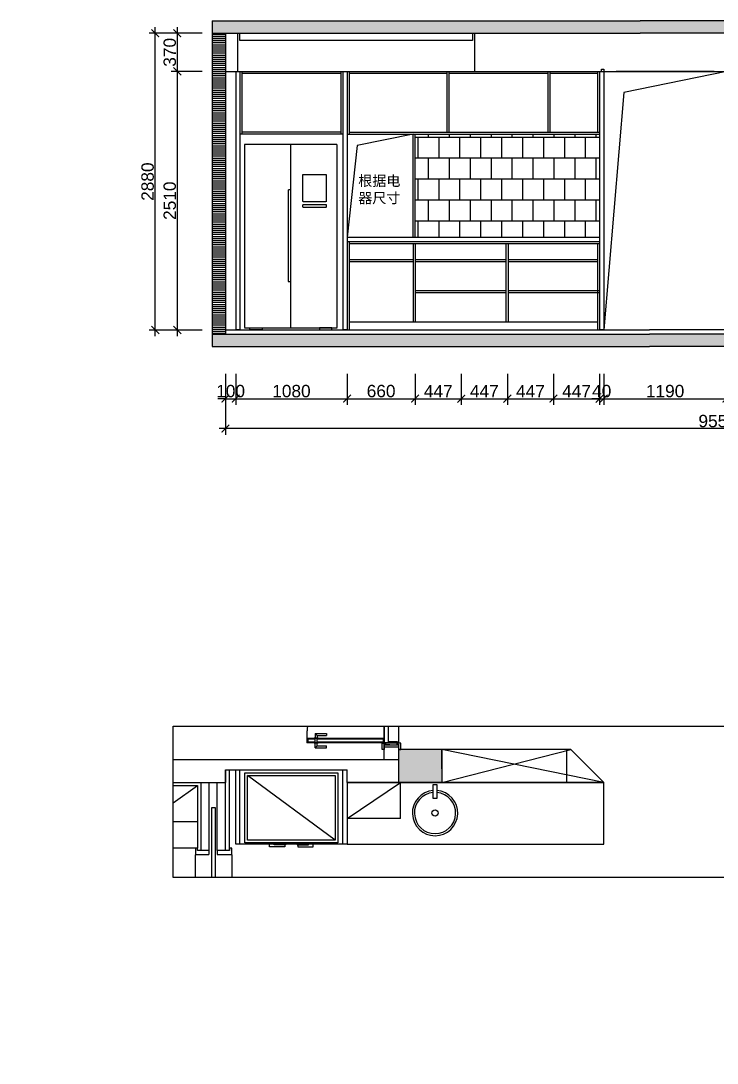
# Model space of a CAD drawing. Header units: millimetres. Extents: x 84840 to 206424, y -288515 to -124389.
# Drawn here: x 110853 to 117608, y -187803 to -177689 of the extents above; entities that cross this region are included whole.
import ezdxf
from ezdxf.lldxf.tags import DXFTag
from ezdxf.xclip import XClip

# ---------------------------------------------------------------- set-up
doc = ezdxf.new("R2010")
doc.units = ezdxf.units.MM
doc.header["$XCLIPFRAME"] = 0
doc.header["$PDMODE"] = 3
doc.linetypes.add('DASHED2', pattern=[0.375, 0.25, -0.125])
doc.linetypes.add('HIDDEN', pattern=[0.375, 0.25, -0.125])
for name, color, linetype in [('8', 8, 'Continuous'), ('C-门套', 16, 'Continuous'), ('HAT【填充】', 250, 'Continuous'), ('P-原墙线', 7, 'Continuous'), ('P-固定家具1(到顶)', 3, 'Continuous'), ('P-固定家具2(不到顶)', 2, 'Continuous'), ('P-完成面', 1, 'Continuous'), ('P-完成面尺寸', 44, 'Continuous'), ('P-新墙线', 4, 'Continuous'), ('P-活动家具', 3, 'Continuous'), ('P-门', 1, 'Continuous'), ('P-门套', 1, 'Continuous')]:
    doc.layers.add(name, color=color, linetype=linetype)
doc.styles.add('Arial', font='arial.ttf')
tags = doc.linetypes.add('ACAD_ISO03W100', pattern=[30, 12, -18]).pattern_tags.tags
tags[6:7] = [DXFTag(74, 4), DXFTag(75, 0), DXFTag(340, '0'), DXFTag(46, 1.0), DXFTag(50, 0.0), DXFTag(44, 0.0), DXFTag(45, 0.0)]
tags[4:5] = [DXFTag(74, 4), DXFTag(75, 0), DXFTag(340, '0'), DXFTag(46, 1.0), DXFTag(50, 0.0), DXFTag(44, 0.0), DXFTag(45, 0.0)]
doc.dimstyles.new('1比60', dxfattribs={"dimscale": 60, "dimtxt": 2, "dimasz": 1.25, "dimexe": 1, "dimexo": 1, "dimgap": 0.2, "dimtad": 1, "dimdec": 0, "dimrnd": 0.005, "dimzin": 0, "dimdsep": 46, "dimtxsty": 'Arial', "dimblk": 'ARCHTICK', "dimcen": 0.125, "dimdle": 1, "dimclrd": 44, "dimclre": 44, "dimclrt": 50, "dimadec": 0, "dimazin": 0, "dimtfac": 1, "dimtdec": 0, "dimtix": 1, "dimtmove": 2, "dimatfit": 3, "dimldrblk": 'DOT', "dimfxl": 4, "dimfxlon": 1, "dimtvp": 1, "dimtolj": 1, "dimtzin": 0, "dimarcsym": 0})

# ---------------------------------------------------------------- blocks, each defined once
blk = doc.blocks.new('A$C7E87390C')
at = {"color": 6, "linetype": 'DASHED2'}
blk.add_line((450, 20), (450, 1800), dxfattribs=at)
for points in [[(900, 20), (900, 1800), (0, 1800), (0, 20)], [(567, 1509), (791, 1509), (791, 1245), (567, 1245)], [(450, 1360), (423, 1360), (423, 471), (450, 471)], [(567, 1219), (791, 1219), (791, 1190), (567, 1190)], [(53, 20), (171, 20), (171, 0), (53, 0)], [(847, 20), (729, 20), (729, 0), (847, 0)]]:
    blk.add_lwpolyline(points, close=True, dxfattribs=at)
blk = doc.blocks.new('_ArchTick')
at = {"color": 0, "linetype": 'ByBlock', "const_width": 0.15}
blk.add_lwpolyline([(-0.5, -0.5), (0.5, 0.5)], dxfattribs=at)
blk = doc.blocks.new('*D53')
at = {"color": 44, "lineweight": -2}
for p, q in [((112611, -177809), (112311, -177809)), ((112371, -177749), (112371, -178239)), ((112611, -178179), (112311, -178179))]:
    blk.add_line(p, q, dxfattribs=at)
at = {"layer": 'Defpoints', "color": 0}
for p in [(112838, -177809), (112371, -178179), (112838, -178179)]:
    blk.add_point(p, dxfattribs=at)
at = {"color": 44, "lineweight": -2, "xscale": 75, "yscale": 75, "zscale": 75}
for p, rotation in [((112371, -177809), 90), ((112371, -178179), 270)]:
    blk.add_blockref('_ArchTick', p, dxfattribs=dict(at, rotation=rotation))
at = {"color": 50, "insert": (112298, -177994), "char_height": 120, "attachment_point": 5, "rotation": 90, "style": 'Arial'}
blk.add_mtext('\\A1;370', dxfattribs=at)
blk = doc.blocks.new('_Dot')
at = {"color": 0, "linetype": 'ByBlock', "lineweight": -2}
blk.add_line((-0.5, 0), (-1, 0), dxfattribs=at)
at = {"color": 0, "linetype": 'ByBlock', "const_width": 0.5}
blk.add_lwpolyline([(-0.25, 0, 1), (0.25, 0, 1)], format="xyb", close=True, dxfattribs=at)
blk = doc.blocks.new('*D54')
at = {"color": 44, "lineweight": -2}
for p, q in [((112371, -178119), (112371, -180749)), ((112611, -178179), (112311, -178179)), ((112611, -180689), (112311, -180689))]:
    blk.add_line(p, q, dxfattribs=at)
at = {"layer": 'Defpoints', "color": 0}
for p in [(112838, -178179), (112371, -180689), (112838, -180689)]:
    blk.add_point(p, dxfattribs=at)
at = {"color": 44, "lineweight": -2, "xscale": 75, "yscale": 75, "zscale": 75}
for p, rotation in [((112371, -178179), 90), ((112371, -180689), 270)]:
    blk.add_blockref('_ArchTick', p, dxfattribs=dict(at, rotation=rotation))
at = {"color": 50, "insert": (112298, -179434), "char_height": 120, "attachment_point": 5, "rotation": 90, "style": 'Arial'}
blk.add_mtext('\\A1;2510', dxfattribs=at)
blk = doc.blocks.new('*D55')
at = {"color": 44, "lineweight": -2}
for p, q in [((112311, -177809), (112097, -177809)), ((112157, -180749), (112157, -177749)), ((112311, -180689), (112097, -180689))]:
    blk.add_line(p, q, dxfattribs=at)
at = {"layer": 'Defpoints', "color": 0}
for p in [(112157, -177809), (112371, -177809), (112371, -180689)]:
    blk.add_point(p, dxfattribs=at)
at = {"color": 44, "lineweight": -2, "xscale": 75, "yscale": 75, "zscale": 75}
for p, rotation in [((112157, -177809), 90), ((112157, -180689), 270)]:
    blk.add_blockref('_ArchTick', p, dxfattribs=dict(at, rotation=rotation))
at = {"color": 50, "insert": (112083, -179249), "char_height": 120, "attachment_point": 5, "rotation": 90, "style": 'Arial'}
blk.add_mtext('\\A1;2880', dxfattribs=at)
blk = doc.blocks.new('A$C404574AA')
at = {"layer": 'P-门', "color": 252, "linetype": 'ACAD_ISO03W100', "ltscale": 0.001}
for p, q in [((50, 753, 233), (50, 3, 233)), ((50, 753, 233), (90, 753, 233)), ((90, 753, 233), (90, 3, 233)), ((90, 3, 233), (90, 743, 233)), ((0, 83, 233), (0, 192, 233)), ((0, 192, 233), (19, 192, 233)), ((19, 102, 233), (0, 83, 233)), ((19, 102, 233), (19, 192, 233)), ((19, 102, 233), (45, 102, 233)), ((45, 112, 233), (45, 72, 233)), ((45, 112, 233), (50, 112, 233)), ((90, 102, 233), (50, 102, 233)), ((95, 112, 233), (90, 112, 233)), ((95, 112, 233), (95, 72, 233)), ((121, 102, 233), (95, 102, 233)), ((140, 192, 233), (121, 192, 233)), ((121, 102, 233), (121, 192, 233)), ((121, 102, 233), (140, 83, 233)), ((140, 83, 233), (140, 192, 233)), ((0, 83, 233), (45, 83, 233)), ((45, 72, 233), (50, 72, 233)), ((90, 83, 233), (50, 83, 233)), ((50, 3, 233), (90, 3, 233)), ((95, 72, 233), (90, 72, 233)), ((140, 83, 233), (95, 83, 233))]:
    blk.add_line(p, q, dxfattribs=at)
at = {"layer": 'P-门'}
for p, q in [((90, 753, 233), (840, 753, 233)), ((90, 713, 233), (90, 753, 233)), ((90, 713, 233), (840, 713, 233)), ((651, 803, 233), (651, 784, 233)), ((760, 803, 233), (651, 803, 233)), ((741, 784, 233), (651, 784, 233)), ((731, 758, 233), (731, 753, 233)), ((731, 758, 233), (771, 758, 233)), ((731, 708, 233), (731, 713, 233)), ((741, 784, 233), (760, 803, 233)), ((741, 784, 233), (741, 758, 233)), ((741, 753, 233), (741, 713, 233)), ((760, 803, 233), (760, 758, 233)), ((760, 753, 233), (760, 713, 233)), ((771, 758, 233), (771, 753, 233)), ((771, 708, 233), (771, 713, 233)), ((840, 713, 233), (840, 753, 233)), ((741, 682, 233), (651, 682, 233)), ((651, 663, 233), (651, 682, 233)), ((760, 663, 233), (651, 663, 233)), ((731, 708, 233), (771, 708, 233)), ((741, 682, 233), (741, 708, 233)), ((741, 682, 233), (760, 663, 233)), ((760, 663, 233), (760, 708, 233))]:
    blk.add_line(p, q, dxfattribs=at)
at = {"layer": 'P-门', "color": 252}
for p, q in [((100, 713, 233), (100, 753, 233)), ((100, 747, 233), (741, 747, 233)), ((100, 719, 233), (741, 719, 233)), ((760, 747, 233), (832, 747, 233)), ((760, 719, 233), (832, 719, 233)), ((832, 713, 233), (832, 753, 233))]:
    blk.add_line(p, q, dxfattribs=at)
at = {"layer": 'P-门', "color": 252, "linetype": 'DASHED2'}
blk.add_arc((155, 686, 233), 686, 264.5854, 2.2759, dxfattribs=at)
blk = doc.blocks.new('A$C3AD5280B')
at = {"layer": 'P-活动家具', "color": 8}
for p, q in [((239, 718), (239, 680)), ((387, 718), (239, 718)), ((387, 680), (387, 718)), ((513, 718), (661, 718)), ((513, 680), (513, 718)), ((661, 718), (661, 680)), ((900, 680), (0, 680)), ((0, 680), (0, 0)), ((875, 655), (25, 655)), ((875, 655), (25, 25)), ((25, 655), (25, 25)), ((239, 680), (387, 680)), ((283, 699), (283, 680)), ((394, 699), (283, 699)), ((394, 680), (394, 699)), ((506, 699), (617, 699)), ((506, 680), (506, 699)), ((661, 680), (513, 680)), ((617, 699), (617, 680)), ((875, 25), (875, 655)), ((900, 0), (900, 680)), ((25, 25), (875, 25)), ((0, 0), (900, 0))]:
    blk.add_line(p, q, dxfattribs=at)
blk = doc.blocks.new('A$C54785E95')
at = {"layer": 'P-新墙线', "color": 252}
blk.add_circle((220, 220), 30.3, dxfattribs=at)
at = {"layer": 'P-活动家具', "color": 252}
blk.add_lwpolyline([(202, 497), (238, 497), (238, 360), (202, 360)], close=True, dxfattribs=at)
for radius, start, end in [(220, 94.7371, 85.2629), (200, 95.2121, 84.7879)]:
    blk.add_arc((220, 220), radius, start, end, dxfattribs=at)
blk = doc.blocks.new('0000000000000000000222')
at = {"layer": 'P-原墙线'}
h = blk.add_hatch(color=8, dxfattribs=at)
h.paths.add_polyline_path([(239263, 43994), (239263, 44124), (239263, 44314), (238843, 44314), (238843, 44214), (238843, 43994)])
h.paths.add_polyline_path([(242023, 43994), (242348, 43994), (242348, 44614), (242023, 44614)])
at = {"layer": 'C-门套', "linetype": 'HIDDEN', "elevation": 117}
blk.add_lwpolyline([(238843, 45129), (238843, 44379), (238703, 44379), (238703, 45129)], close=True, dxfattribs=at)
at = {"layer": 'C-门套', "linetype": 'HIDDEN'}
for points in [[(237003, 41929), (236873, 41929), (236873, 43294), (237003, 43294)], [(237003, 41929), (236873, 41929), (236873, 43294), (237003, 43294)], [(237083, 43294), (237223, 43294), (237223, 41929), (237083, 41929)], [(237083, 43294), (237223, 43294), (237223, 41929), (237083, 41929)]]:
    blk.add_lwpolyline(points, dxfattribs=at)
at = {"layer": 'P-原墙线'}
for p, q in [((239263, 44314), (238843, 44314)), ((238843, 44314), (238843, 44214)), ((239263, 44124), (239263, 44314)), ((236743, 44214), (235178, 44214)), ((238843, 44214), (236743, 44214)), ((238843, 44214), (238843, 43994)), ((237163, 44114), (237163, 43994)), ((238343, 43994), (238343, 44114)), ((239263, 44124), (239263, 43994)), ((235388, 43994), (237163, 43994)), ((236923, 43994), (236923, 43334)), ((237003, 43994), (237003, 43334)), ((237083, 43334), (237083, 43994)), ((237163, 43334), (237163, 43994)), ((238343, 43994), (239263, 43994)), ((237003, 43334), (236923, 43334)), ((237163, 43334), (237083, 43334)), ((237163, 43334), (237083, 43334))]:
    blk.add_line(p, q, dxfattribs=at)
blk.add_lwpolyline([(237163, 43994), (237163, 44114), (238343, 44114)], dxfattribs=at)
at = {"layer": 'P-固定家具1(到顶)'}
for p, q in [((240512, 44314), (239263, 44314)), ((239263, 44314), (239263, 43994)), ((240512, 44314), (240832, 43994)), ((237263, 43394), (237263, 44114)), ((237303, 43394), (237303, 44114)), ((238303, 43394), (238303, 44114)), ((240832, 43994), (238342, 43994)), ((238343, 43994), (238343, 43394)), ((239253, 43994), (240832, 43994)), ((240832, 43394), (240832, 43994)), ((238342, 43394), (237263, 43394)), ((238342, 43394), (240832, 43394))]:
    blk.add_line(p, q, dxfattribs=at)
at = {"layer": 'P-固定家具1(到顶)', "color": 252}
for p, q in [((240832, 43994), (239263, 44314)), ((239263, 43994), (240512, 44314)), ((238342, 43644), (238861, 43994)), ((238861, 43644), (238861, 43994)), ((238861, 43644), (238342, 43644))]:
    blk.add_line(p, q, dxfattribs=at)
at = {"layer": 'P-固定家具2(不到顶)', "color": 8}
for p, q in [((236398, 43614), (236893, 43964)), ((235793, 43614), (236893, 43614))]:
    blk.add_line(p, q, dxfattribs=at)
at = {"layer": 'P-固定家具2(不到顶)'}
blk.add_line((236893, 43354), (235803, 43354), dxfattribs=at)
at = {"layer": 'P-完成面'}
for p, q in [((237203, 43334), (237203, 44114)), ((237003, 43334), (237003, 43294)), ((237083, 43334), (237083, 43294))]:
    blk.add_line(p, q, dxfattribs=at)
at = {"layer": 'P-完成面', "color": 1}
blk.add_lwpolyline([(236893, 41269), (235713, 41269), (235713, 41399), (235573, 41399), (235573, 41659), (235368, 41659), (235368, 41819), (235208, 41819), (235208, 42369), (235208, 43864), (235418, 43864), (235418, 43964), (236893, 43964), (236893, 43354)], dxfattribs=at)
at = {"layer": 'P-完成面'}
for points in [[(237003, 43334), (236893, 43334), (236893, 43354), (236873, 43354), (236873, 43327), (236873, 43294), (237003, 43294)], [(237203, 43354), (237203, 43334), (237083, 43334)], [(237083, 43294), (237223, 43294), (237223, 43354), (237203, 43354)]]:
    blk.add_lwpolyline(points, dxfattribs=at)
at = {"layer": 'P-新墙线'}
for p, q in [((240512, 44314), (240472, 44314)), ((240472, 44314), (240472, 43994))]:
    blk.add_line(p, q, dxfattribs=at)
at = {"layer": 'P-新墙线', "linetype": 'ByBlock', "ltscale": 3, "elevation": 117}
blk.add_lwpolyline([(238703, 44339), (238843, 44339), (238843, 44214), (238703, 44214)], close=True, dxfattribs=at)
at = {"layer": 'P-门'}
blk.add_lwpolyline([(237026, 43016), (237066, 43016), (237066, 43748), (237026, 43748)], close=True, dxfattribs=at)
at = {"layer": 'P-门套'}
for p, q in [((238703, 44374, 233), (238703, 44379, 233)), ((238703, 44379, 233), (238748, 44379, 233)), ((238718, 44374, 233), (238703, 44374, 233)), ((238703, 44359, 117), (238703, 44366, 117)), ((238703, 44366, 233), (238718, 44366, 233)), ((238703, 44359, 117), (238843, 44359)), ((238703, 44339, 117), (238703, 44359, 117)), ((238703, 44359, 117), (238758, 44359, 117)), ((238758, 44359, 117), (238703, 44359, 117)), ((238703, 44339, 192), (238843, 44339)), ((238718, 44366, 233), (238718, 44374, 233)), ((238748, 44379, 233), (238843, 44379, 117)), ((238758, 44359, 117), (238843, 44359)), ((238843, 44379, 117), (238828, 44379, 117)), ((238828, 44379, 117), (238843, 44379, 117)), ((238828, 44366, 117), (238828, 44374, 117)), ((238828, 44374, 117), (238843, 44374, 117)), ((238843, 44366, 117), (238828, 44366, 117)), ((238843, 44374, 117), (238843, 44379, 117)), ((238843, 44359), (238843, 44366)), ((238843, 44359), (238843, 44339))]:
    blk.add_line(p, q, dxfattribs=at)
at = {"layer": 'P-门套', "elevation": 117}
blk.add_lwpolyline([(238703, 44366), (238703, 44314), (238683, 44314), (238683, 44374), (238703, 44374)], dxfattribs=at)
at = {"layer": 'P-门套'}
blk.add_lwpolyline([(238828, 44389), (238828, 44379), (238748, 44379), (238748, 44389)], close=True, dxfattribs=at)
blk.add_lwpolyline([(238843, 44366), (238843, 44314), (238863, 44314), (238863, 44374), (238843, 44374)], dxfattribs=at)
at = {"layer": 'P-固定家具1(到顶)', "color": 3, "xscale": -1, "rotation": 180}
blk.add_blockref('A$C3AD5280B', (237352, 44087), dxfattribs=at)
at = {"layer": 'P-活动家具'}
blk.add_blockref('A$C54785E95', (238976, 43476), dxfattribs=at)
at = {"layer": 'P-门', "rotation": 180}
blk.add_blockref('A$C404574AA', (238793, 45132, -117), dxfattribs=at)
blk = doc.blocks.new('*D317')
at = {"color": 44, "lineweight": -2}
for p, q in [((112838, -181115), (112838, -181415)), ((112938, -181115), (112938, -181415)), ((112838, -181355), (112763, -181355)), ((112838, -181355), (112938, -181355)), ((112938, -181355), (113013, -181355))]:
    blk.add_line(p, q, dxfattribs=at)
at = {"layer": 'Defpoints', "color": 0}
for p in [(112838, -180689), (112938, -180689), (112938, -181355)]:
    blk.add_point(p, dxfattribs=at)
at = {"color": 44, "lineweight": -2, "xscale": 75, "yscale": 75, "zscale": 75}
blk.add_blockref('_ArchTick', (112838, -181355), dxfattribs=at)
at = {"color": 44, "lineweight": -2, "xscale": 75, "yscale": 75, "zscale": 75, "rotation": 180}
blk.add_blockref('_ArchTick', (112938, -181355), dxfattribs=at)
at = {"color": 50, "insert": (112888, -181282), "char_height": 120, "attachment_point": 5, "style": 'Arial'}
blk.add_mtext('\\A1;100', dxfattribs=at)
blk = doc.blocks.new('*D318')
at = {"color": 44, "lineweight": -2}
for p, q in [((112938, -181115), (112938, -181415)), ((114018, -181115), (114018, -181415)), ((112878, -181355), (114078, -181355))]:
    blk.add_line(p, q, dxfattribs=at)
at = {"layer": 'Defpoints', "color": 0}
for p in [(112938, -180689), (114018, -180689), (114018, -181355)]:
    blk.add_point(p, dxfattribs=at)
at = {"color": 44, "lineweight": -2, "xscale": 75, "yscale": 75, "zscale": 75, "rotation": 180}
blk.add_blockref('_ArchTick', (112938, -181355), dxfattribs=at)
at = {"color": 44, "lineweight": -2, "xscale": 75, "yscale": 75, "zscale": 75}
blk.add_blockref('_ArchTick', (114018, -181355), dxfattribs=at)
at = {"color": 50, "insert": (113478, -181282), "char_height": 120, "attachment_point": 5, "style": 'Arial'}
blk.add_mtext('\\A1;1080', dxfattribs=at)
blk = doc.blocks.new('*D319')
at = {"color": 44, "lineweight": -2}
for p, q in [((114018, -181115), (114018, -181415)), ((114678, -181115), (114678, -181415)), ((113958, -181355), (114738, -181355))]:
    blk.add_line(p, q, dxfattribs=at)
at = {"layer": 'Defpoints', "color": 0}
for p in [(114678, -180609), (114018, -180689), (114678, -181355)]:
    blk.add_point(p, dxfattribs=at)
at = {"color": 44, "lineweight": -2, "xscale": 75, "yscale": 75, "zscale": 75, "rotation": 180}
blk.add_blockref('_ArchTick', (114018, -181355), dxfattribs=at)
at = {"color": 44, "lineweight": -2, "xscale": 75, "yscale": 75, "zscale": 75}
blk.add_blockref('_ArchTick', (114678, -181355), dxfattribs=at)
at = {"color": 50, "insert": (114348, -181282), "char_height": 120, "attachment_point": 5, "style": 'Arial'}
blk.add_mtext('\\A1;660', dxfattribs=at)
blk = doc.blocks.new('*D320')
at = {"color": 44, "lineweight": -2}
for p, q in [((114678, -181115), (114678, -181415)), ((115125, -181115), (115125, -181415)), ((114618, -181355), (115185, -181355))]:
    blk.add_line(p, q, dxfattribs=at)
at = {"layer": 'Defpoints', "color": 0}
for p in [(114678, -180609), (115125, -180609), (115125, -181355)]:
    blk.add_point(p, dxfattribs=at)
at = {"color": 44, "lineweight": -2, "xscale": 75, "yscale": 75, "zscale": 75, "rotation": 180}
blk.add_blockref('_ArchTick', (114678, -181355), dxfattribs=at)
at = {"color": 44, "lineweight": -2, "xscale": 75, "yscale": 75, "zscale": 75}
blk.add_blockref('_ArchTick', (115125, -181355), dxfattribs=at)
at = {"color": 50, "insert": (114902, -181283), "char_height": 120, "attachment_point": 5, "style": 'Arial'}
blk.add_mtext('\\A1;447', dxfattribs=at)
blk = doc.blocks.new('*D321')
at = {"color": 44, "lineweight": -2}
for p, q in [((115125, -181115), (115125, -181415)), ((115573, -181115), (115573, -181415)), ((115065, -181355), (115633, -181355))]:
    blk.add_line(p, q, dxfattribs=at)
at = {"layer": 'Defpoints', "color": 0}
for p in [(115125, -180609), (115573, -180609), (115573, -181355)]:
    blk.add_point(p, dxfattribs=at)
at = {"color": 44, "lineweight": -2, "xscale": 75, "yscale": 75, "zscale": 75, "rotation": 180}
blk.add_blockref('_ArchTick', (115125, -181355), dxfattribs=at)
at = {"color": 44, "lineweight": -2, "xscale": 75, "yscale": 75, "zscale": 75}
blk.add_blockref('_ArchTick', (115573, -181355), dxfattribs=at)
at = {"color": 50, "insert": (115349, -181283), "char_height": 120, "attachment_point": 5, "style": 'Arial'}
blk.add_mtext('\\A1;447', dxfattribs=at)
blk = doc.blocks.new('*D322')
at = {"color": 44, "lineweight": -2}
for p, q in [((115573, -181115), (115573, -181415)), ((116020, -181115), (116020, -181415)), ((115513, -181355), (116080, -181355))]:
    blk.add_line(p, q, dxfattribs=at)
at = {"layer": 'Defpoints', "color": 0}
for p in [(115573, -180609), (116020, -180609), (116020, -181355)]:
    blk.add_point(p, dxfattribs=at)
at = {"color": 44, "lineweight": -2, "xscale": 75, "yscale": 75, "zscale": 75, "rotation": 180}
blk.add_blockref('_ArchTick', (115573, -181355), dxfattribs=at)
at = {"color": 44, "lineweight": -2, "xscale": 75, "yscale": 75, "zscale": 75}
blk.add_blockref('_ArchTick', (116020, -181355), dxfattribs=at)
at = {"color": 50, "insert": (115797, -181283), "char_height": 120, "attachment_point": 5, "style": 'Arial'}
blk.add_mtext('\\A1;447', dxfattribs=at)
blk = doc.blocks.new('*D323')
at = {"color": 44, "lineweight": -2}
for p, q in [((116020, -181115), (116020, -181415)), ((116468, -181115), (116468, -181415)), ((115960, -181355), (116528, -181355))]:
    blk.add_line(p, q, dxfattribs=at)
at = {"layer": 'Defpoints', "color": 0}
for p in [(116020, -180609), (116468, -180609), (116468, -181355)]:
    blk.add_point(p, dxfattribs=at)
at = {"color": 44, "lineweight": -2, "xscale": 75, "yscale": 75, "zscale": 75, "rotation": 180}
blk.add_blockref('_ArchTick', (116020, -181355), dxfattribs=at)
at = {"color": 44, "lineweight": -2, "xscale": 75, "yscale": 75, "zscale": 75}
blk.add_blockref('_ArchTick', (116468, -181355), dxfattribs=at)
at = {"color": 50, "insert": (116244, -181283), "char_height": 120, "attachment_point": 5, "style": 'Arial'}
blk.add_mtext('\\A1;447', dxfattribs=at)
blk = doc.blocks.new('*D324')
at = {"color": 44, "lineweight": -2}
for p, q in [((116468, -181115), (116468, -181415)), ((116508, -181115), (116508, -181415)), ((116468, -181355), (116393, -181355)), ((116468, -181355), (116508, -181355)), ((116508, -181355), (116583, -181355))]:
    blk.add_line(p, q, dxfattribs=at)
at = {"layer": 'Defpoints', "color": 0}
for p in [(116468, -180609), (116508, -180689), (116508, -181355)]:
    blk.add_point(p, dxfattribs=at)
at = {"color": 44, "lineweight": -2, "xscale": 75, "yscale": 75, "zscale": 75}
blk.add_blockref('_ArchTick', (116468, -181355), dxfattribs=at)
at = {"color": 44, "lineweight": -2, "xscale": 75, "yscale": 75, "zscale": 75, "rotation": 180}
blk.add_blockref('_ArchTick', (116508, -181355), dxfattribs=at)
at = {"color": 50, "insert": (116488, -181282), "char_height": 120, "attachment_point": 5, "style": 'Arial'}
blk.add_mtext('\\A1;40', dxfattribs=at)
blk = doc.blocks.new('*D325')
at = {"color": 44, "lineweight": -2}
for p, q in [((116508, -181115), (116508, -181415)), ((117698, -181115), (117698, -181415)), ((116448, -181355), (117758, -181355))]:
    blk.add_line(p, q, dxfattribs=at)
at = {"layer": 'Defpoints', "color": 0}
for p in [(116508, -180689), (117698, -180689), (117698, -181355)]:
    blk.add_point(p, dxfattribs=at)
at = {"color": 44, "lineweight": -2, "xscale": 75, "yscale": 75, "zscale": 75, "rotation": 180}
blk.add_blockref('_ArchTick', (116508, -181355), dxfattribs=at)
at = {"color": 44, "lineweight": -2, "xscale": 75, "yscale": 75, "zscale": 75}
blk.add_blockref('_ArchTick', (117698, -181355), dxfattribs=at)
at = {"color": 50, "insert": (117103, -181282), "char_height": 120, "attachment_point": 5, "style": 'Arial'}
blk.add_mtext('\\A1;1190', dxfattribs=at)
blk = doc.blocks.new('*D330')
at = {"color": 44, "lineweight": -2}
for p, q in [((112838, -181415), (112838, -181706)), ((122388, -181415), (122388, -181706)), ((122448, -181646), (112778, -181646))]:
    blk.add_line(p, q, dxfattribs=at)
at = {"layer": 'Defpoints', "color": 0}
for p in [(112838, -181355), (122388, -181355), (112838, -181646)]:
    blk.add_point(p, dxfattribs=at)
at = {"color": 44, "lineweight": -2, "xscale": 75, "yscale": 75, "zscale": 75, "rotation": 180}
blk.add_blockref('_ArchTick', (112838, -181646), dxfattribs=at)
at = {"color": 44, "lineweight": -2, "xscale": 75, "yscale": 75, "zscale": 75}
blk.add_blockref('_ArchTick', (122388, -181646), dxfattribs=at)
at = {"color": 50, "insert": (117613, -181573), "char_height": 120, "attachment_point": 5, "style": 'Arial'}
blk.add_mtext('\\A1;9550', dxfattribs=at)

msp = doc.modelspace()

# ---------------------------------------------------------------- hatches: boundary and pattern name
h = msp.add_hatch(color=8)
h.paths.add_polyline_path([(116952.9, -177688.5), (116859.7, -177688.5), (112708, -177688.5), (112708, -177808.5), (116859.7, -177808.5), (116952.9, -177808.5), (117698, -177808.5), (117698, -178148.5), (118023, -178148.5), (118023, -177808.5), (122688, -177808.5), (122688, -177688.5)])
h.paths.add_polyline_path([(122688, -180848.5), (122688, -180728.5), (116952.9, -180728.5), (112708, -180728.5), (112708, -180848.5), (116952.9, -180848.5)])
h = msp.add_hatch()
h.set_pattern_fill('AR-B88', color=250, style=0)
h.paths.add_polyline_path([(116467.6, -178788.5), (116020.2, -178788.5), (115572.8, -178788.5), (115125.4, -178788.5), (114678, -178788.5), (114678, -179788.5), (116467.6, -179788.5)])
at = {"layer": 'HAT【填充】'}
h = msp.add_hatch(dxfattribs=at)
h.set_pattern_fill('_USER', color=256, scale=20, style=0, pattern_type=0)
h.set_pattern_definition([(0, (0, 0), (0, 20), [])])
h.paths.add_polyline_path([(112708, -180728.5), (112838, -180728.5), (112838, -177808.5), (112708, -177808.5)])

# ---------------------------------------------------------------- linework, layer by layer
for p, q in [((112708, -177688.5), (116859.7, -177688.5)), ((112708, -177688.5), (112708, -180848.5)), ((116952.9, -177688.5), (116859.7, -177688.5)), ((122688, -177688.5), (116952.9, -177688.5)), ((112708, -177808.5), (116859.7, -177808.5)), ((112838, -177808.5), (112838, -180728.5)), ((116952.9, -177808.5), (116859.7, -177808.5)), ((117698, -177808.5), (116952.9, -177808.5)), ((112708, -180728.5), (116952.9, -180728.5)), ((122688, -180728.5), (116952.9, -180728.5)), ((112708, -180848.5), (116952.9, -180848.5)), ((122688, -180848.5), (116952.9, -180848.5))]:
    msp.add_line(p, q)
at = {"color": 4}
for p, q in [((112958, -178178.5), (112958, -177808.5)), ((112978, -177878.5), (112978, -177808.5)), ((115234.6, -177808.5), (115234.6, -177878.5)), ((115254.6, -177808.5), (115254.6, -178178.5)), ((115234.6, -177878.5), (112978, -177878.5)), ((112838, -178178.5), (116746.2, -178178.5)), ((112938, -178178.5), (112938, -180688.5)), ((112978, -178178.5), (112978, -180688.5)), ((113938, -178178.5), (116497.6, -178178.5)), ((113978, -178178.5), (113978, -180688.5)), ((114018, -178178.5), (114018, -180688.5)), ((116467.6, -178178.5), (116467.6, -180688.5)), ((116487.6, -178178.5), (116487.6, -178158.5)), ((116487.6, -178158.5), (116507.6, -178158.5)), ((116507.6, -178158.5), (116507.6, -178178.5)), ((116507.6, -178178.5), (116507.6, -180688.5)), ((117578, -178178.5), (116627.6, -178178.5)), ((116746.2, -178178.5), (117698, -178178.5)), ((114018, -178788.5), (116467.6, -178788.5)), ((114018, -179788.5), (116467.6, -179788.5)), ((114018, -179828.5), (116467.6, -179828.5)), ((112978, -180688.5), (112938, -180688.5)), ((114018, -180688.5), (113978, -180688.5)), ((116507.6, -180688.5), (116467.6, -180688.5))]:
    msp.add_line(p, q, dxfattribs=at)
at = {"color": 3}
for p, q in [((112998, -178178.5), (112998, -178788.5)), ((113958, -178198.5), (112998, -178198.5)), ((113958, -178178.5), (113958, -178788.5)), ((114038, -178178.5), (114038, -178788.5)), ((114988, -178198.5), (114038, -178198.5)), ((114988, -178769.8), (114988, -178179.8)), ((115008, -178769.8), (115008, -178179.8)), ((115967.7, -178198.5), (115008, -178198.5)), ((115967.8, -178769.8), (115967.8, -178179.8)), ((116447.6, -178198.5), (115987.7, -178198.5)), ((115987.8, -178769.8), (115987.8, -178179.8)), ((116447.6, -178178.5), (116447.6, -178768.5)), ((113978, -178788.5), (112978, -178788.5)), ((113958, -178768.5), (112998, -178768.5)), ((114038, -178768.5), (116467.6, -178768.5)), ((114658, -179788.5), (114658, -178788.5)), ((114678, -179788.5), (114678, -178788.5)), ((114038, -179828.5), (114038, -180688.5)), ((114038, -179848.5), (116467.6, -179848.5)), ((114658, -179848.5), (114658, -180608.5)), ((114678, -179848.5), (114678, -180608.5)), ((115562.8, -180608.5), (115562.8, -179848.5)), ((115582.8, -180608.5), (115582.8, -179848.5)), ((116447.6, -179848.5), (116447.6, -180688.5)), ((114658, -180008.5), (114038, -180008.5)), ((114658, -180028.5), (114038, -180028.5)), ((115562.8, -180008.5), (114678, -180008.5)), ((115562.8, -180028.5), (114678, -180028.5)), ((116447.6, -180008.5), (115582.8, -180008.5)), ((116447.6, -180028.5), (115582.8, -180028.5)), ((115562.8, -180308.5), (114678, -180308.5)), ((115562.8, -180328.5), (114678, -180328.5)), ((116467.6, -180308.5), (115582.8, -180308.5)), ((116467.6, -180328.5), (115582.8, -180328.5)), ((114038, -180608.5), (116447.6, -180608.5))]:
    msp.add_line(p, q, dxfattribs=at)
at = {"color": 250}
for p in [(112838, -180688.5), (118023, -180688.5)]:
    msp.add_line(p, (116952.9, -180688.5), dxfattribs=at)
msp.add_lwpolyline([(123069.6, -186000.1), (112331, -186000.1), (112331, -184534.3), (123069.6, -184534.3)], close=True)
at = {"layer": '8'}
for points in [[(117698, -178178.5), (116704.2, -178383.4), (116507.6, -180688.5)], [(114658, -178788.5), (114114.3, -178898.5), (114018, -179788.5)]]:
    msp.add_lwpolyline(points, dxfattribs=at)

# ---------------------------------------------------------------- block references
msp.add_blockref('A$C7E87390C', (113022.7, -180688.5))
at = {"layer": 'P-完成面尺寸'}
ref = msp.add_blockref('0000000000000000000222', (-124324.7, -229072.2), dxfattribs=at)
XClip(ref).set_block_clipping_path([(236655.7343263386, 43072.0517337081), (247394.3147046713, 44537.8374663442)])

# ---------------------------------------------------------------- texts
at = {"layer": '8', "insert": (114126.3, -179190.9), "char_height": 100, "width": 486.34, "attachment_point": 1, "style": 'Arial'}
msp.add_mtext('{\\fSimHei|b0|i0|c134|p2;根据电器尺寸}', dxfattribs=at)

# ---------------------------------------------------------------- dimensions: what is measured, and where the dimension line sits
at = {"color": 4}
for base, p1, p2, picture, middle in [((112156.5, -177808.5), (112371, -180688.5), (112371, -177808.5), '*D55', (112083.3, -179248.5)), ((112371, -178178.5), (112838, -177808.5), (112838, -178178.5), '*D53', (112297.7, -177993.5)), ((112371, -180688.5), (112838, -178178.5), (112838, -180688.5), '*D54', (112297.7, -179433.5))]:
    dim = msp.add_linear_dim(base=base, p1=p1, p2=p2, angle=90, dimstyle='1比60', override={"dimzin": 8}, dxfattribs=at)
    dim.commit()
    dim.dimension.update_dxf_attribs({"geometry": picture, "text_midpoint": middle})
for base, p1, p2, picture, middle in [((114678, -181355.4), (114018, -180688.5), (114678, -180608.5), '*D319', (114348, -181282.2)), ((115125.4, -181355.4), (114678, -180608.5), (115125.4, -180608.5), '*D320', (114901.7, -181283.4)), ((115572.8, -181355.4), (115125.4, -180608.5), (115572.8, -180608.5), '*D321', (115349.1, -181283.4)), ((116020.2, -181355.4), (115572.8, -180608.5), (116020.2, -180608.5), '*D322', (115796.5, -181283.4)), ((116467.6, -181355.4), (116020.2, -180608.5), (116467.6, -180608.5), '*D323', (116243.9, -181283.4)), ((116507.6, -181355.4), (116467.6, -180608.5), (116507.6, -180688.5), '*D324', (116487.6, -181282.2)), ((112938, -181355.4), (112838, -180688.5), (112938, -180688.5), '*D317', (112888, -181282.2)), ((114018, -181355.4), (112938, -180688.5), (114018, -180688.5), '*D318', (113478, -181282.2)), ((117698, -181355.4), (116507.6, -180688.5), (117698, -180688.5), '*D325', (117102.8, -181282.2)), ((112838, -181646.4), (122388, -181355.4), (112838, -181355.4), '*D330', (117613, -181573.1))]:
    dim = msp.add_linear_dim(base=base, p1=p1, p2=p2, dimstyle='1比60', dxfattribs=at)
    dim.commit()
    dim.dimension.update_dxf_attribs({"geometry": picture, "text_midpoint": middle})

doc.saveas('drawing.dxf')
